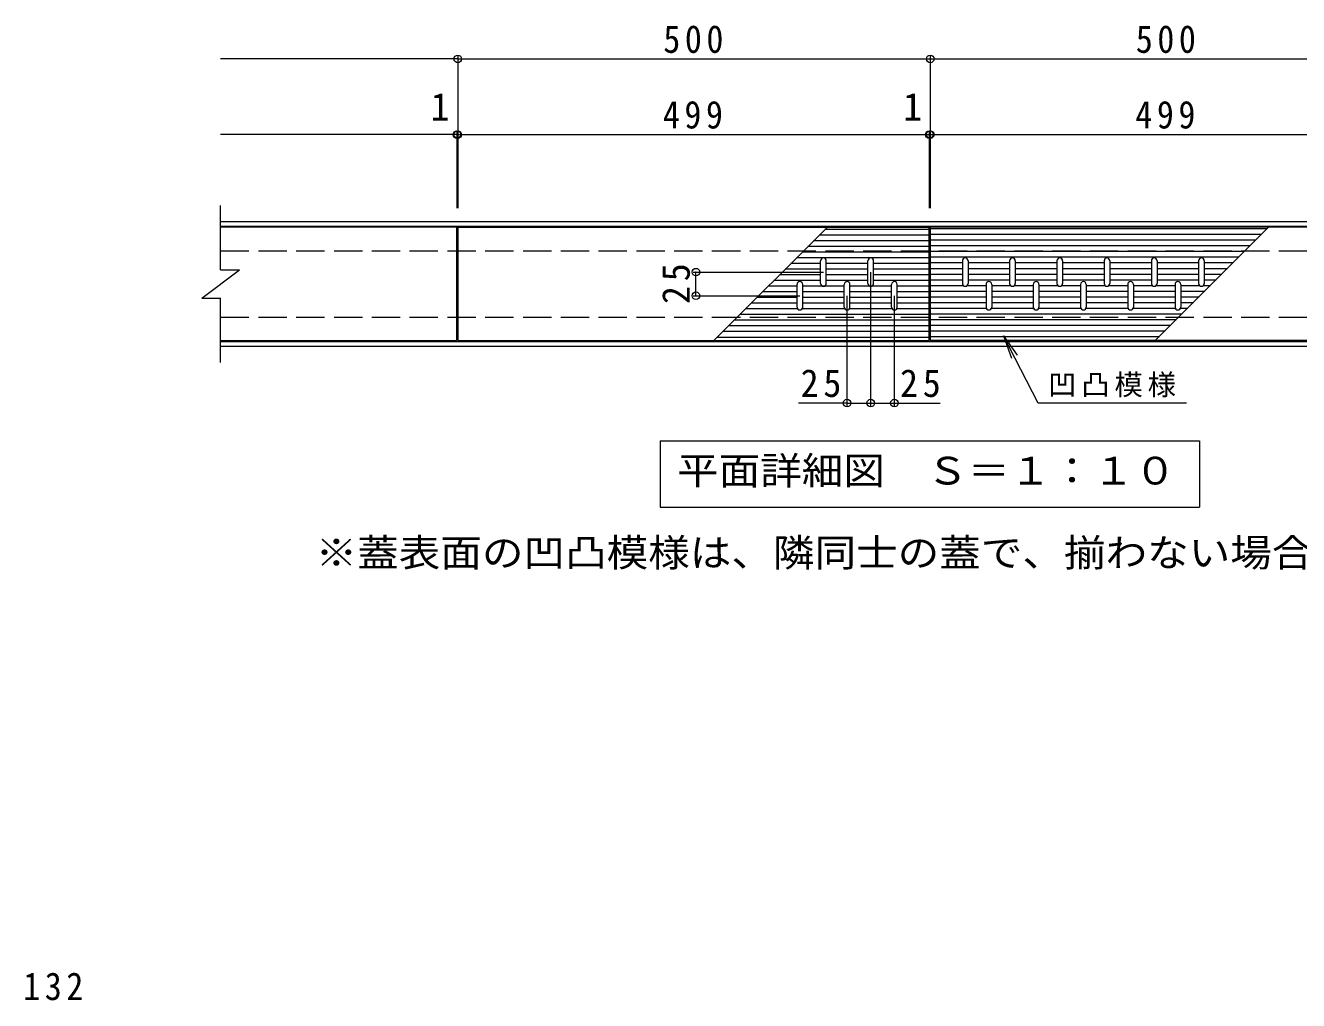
# Model space of a CAD drawing. Units: millimetres on the paper, enlarged 2 times, with parts at other scales. Extents: x -313 to 322, y -274 to 219.
# Drawn here: x -191.5 to 77.9, y 13.1 to 219.4 of the extents above; entities that cross this region are included whole.
import ezdxf
from ezdxf.enums import TextEntityAlignment as Align

# ---------------------------------------------------------------- set-up
doc = ezdxf.new("R2010")
doc.units = ezdxf.units.MM
doc.header["$LTSCALE"] = 2
doc.header["$PDMODE"] = 32
doc.header["$PDSIZE"] = 1.6
doc.linetypes.add('DASHED3', pattern=[4, 3, -1])
for name, color, linetype, lineweight in [('C-1', 2, 'Continuous', 9), ('C-2', 3, 'Continuous', 9), ('C-4', 7, 'Continuous', 9), ('C-5', 7, 'Continuous', 9), ('C-9', 6, 'Continuous', 9), ('D-4', 7, 'Continuous', 9)]:
    doc.layers.add(name, color=color, linetype=linetype, lineweight=lineweight)
doc.styles.add('ＭＳ ゴシック', font='')
doc.styles.get('ＭＳ ゴシック').set_extended_font_data('MS Gothic')

msp = doc.modelspace()

# ---------------------------------------------------------------- linework, layer by layer
at = {"layer": 'C-1'}
for p, q in [((-150.2, 177.915), (150, 177.915)), ((-150.2, 176.915), (150, 176.915)), ((-150.2, 152.515), (150, 152.515)), ((-150.2, 151.515), (150, 151.515))]:
    msp.add_line(p, q, dxfattribs=at)
at = {"layer": 'C-1', "linetype": 'DASHED3'}
for p, q in [((-150.2, 171.715), (150, 171.715)), ((-150.2, 157.715), (150, 157.715))]:
    msp.add_line(p, q, dxfattribs=at)
at = {"layer": 'C-2'}
for p, q in [((-150.2, 167.716), (-150.2, 181.315)), ((-100.2, 176.715), (-150.2, 176.715)), ((-100.2, 152.715), (-100.2, 176.715)), ((-100, 176.715), (-0.2, 176.715)), ((-100, 176.715), (-100, 152.715)), ((-21.786, 176.715), (-45.786, 152.715)), ((-0.2, 152.715), (-0.2, 176.715)), ((99.8, 176.715), (0, 176.715)), ((0, 176.715), (0, 152.715)), ((47.586, 152.715), (71.586, 176.715)), ((-154.2, 161.715), (-146.2, 167.716)), ((-150.2, 167.716), (-146.2, 167.716)), ((-23.2, 164.815), (-23.2, 169.615)), ((-22, 164.815), (-22, 169.615)), ((-13.2, 164.815), (-13.2, 169.615)), ((-12, 164.815), (-12, 169.615)), ((6.8, 169.615), (6.8, 164.815)), ((8, 169.615), (8, 164.815)), ((16.8, 169.615), (16.8, 164.815)), ((18, 169.615), (18, 164.815)), ((26.8, 169.615), (26.8, 164.815)), ((28, 169.615), (28, 164.815)), ((36.8, 169.615), (36.8, 164.815)), ((38, 169.615), (38, 164.815)), ((46.8, 169.615), (46.8, 164.815)), ((48, 169.615), (48, 164.815)), ((56.8, 169.615), (56.8, 164.815)), ((58, 169.615), (58, 164.815)), ((-28.2, 159.815), (-28.2, 164.615)), ((-27, 159.815), (-27, 164.615)), ((-18.2, 159.815), (-18.2, 164.615)), ((-17, 159.815), (-17, 164.615)), ((-8.2, 159.815), (-8.2, 164.615)), ((-7, 159.815), (-7, 164.615)), ((11.8, 164.615), (11.8, 159.815)), ((13, 164.615), (13, 159.815)), ((21.8, 164.615), (21.8, 159.815)), ((23, 164.615), (23, 159.815)), ((31.8, 164.615), (31.8, 159.815)), ((33, 164.615), (33, 159.815)), ((41.8, 164.615), (41.8, 159.815)), ((43, 164.615), (43, 159.815)), ((51.8, 164.615), (51.8, 159.815)), ((53, 164.615), (53, 159.815)), ((-154.2, 161.715), (-150.2, 161.715)), ((-150.2, 148.115), (-150.2, 161.715)), ((-150.2, 152.715), (-100.2, 152.715)), ((-100, 152.715), (-0.2, 152.715)), ((99.8, 152.715), (0, 152.715))]:
    msp.add_line(p, q, dxfattribs=at)
for centre, start, end in [((-22.6, 169.615), 0, 180), ((-12.6, 169.615), 0, 180), ((7.4, 169.615), 0, 180), ((17.4, 169.615), 0, 180), ((27.4, 169.615), 0, 180), ((37.4, 169.615), 0, 180), ((47.4, 169.615), 0, 180), ((57.4, 169.615), 0, 180), ((-27.6, 164.615), 0, 180), ((-22.6, 164.815), 180, 0), ((-17.6, 164.615), 0, 180), ((-12.6, 164.815), 180, 0), ((-7.6, 164.615), 0, 180), ((7.4, 164.815), 180, 0), ((12.4, 164.615), 0, 180), ((17.4, 164.815), 180, 0), ((22.4, 164.615), 0, 180), ((27.4, 164.815), 180, 0), ((32.4, 164.615), 0, 180), ((37.4, 164.815), 180, 0), ((42.4, 164.615), 0, 180), ((47.4, 164.815), 180, 0), ((52.4, 164.615), 0, 180), ((57.4, 164.815), 180, 0), ((-27.6, 159.815), 180, 0), ((-17.6, 159.815), 180, 0), ((-7.6, 159.815), 180, 0), ((12.4, 159.815), 180, 0), ((22.4, 159.815), 180, 0), ((32.4, 159.815), 180, 0), ((42.4, 159.815), 180, 0), ((52.4, 159.815), 180, 0)]:
    msp.add_arc(centre, 0.6, start, end, dxfattribs=at)
at = {"layer": 'C-4'}
for p, q in [((-100, 212.915), (-100, 180.715)), ((0, 212.915), (0, 180.715)), ((-100, 212.315), (-150.2, 212.315)), ((-100, 212.315), (0, 212.315)), ((0, 212.315), (100, 212.315)), ((-100.2, 196.915), (-100.2, 180.715)), ((-0.2, 196.915), (-0.2, 180.715)), ((-100.2, 196.315), (-150.2, 196.315)), ((-100, 196.315), (-100.2, 196.315)), ((-100, 196.315), (-0.2, 196.315)), ((-0.2, 196.315), (0, 196.315)), ((0, 196.315), (99.8, 196.315)), ((-50.213, 167.215), (-22.6, 167.215)), ((-49.613, 162.215), (-49.613, 167.215)), ((-12.6, 138.915), (-12.6, 167.215)), ((-50.213, 162.215), (-27.6, 162.215)), ((-17.6, 138.915), (-17.6, 162.215)), ((-7.6, 138.915), (-7.6, 162.215)), ((-17.6, 139.515), (-27.862, 139.515)), ((-7.6, 139.515), (2.09, 139.515))]:
    msp.add_line(p, q, dxfattribs=at)
msp.add_lwpolyline([(-17.6, 139.515), (-12.6, 139.515), (-7.6, 139.515)], dxfattribs=at)
for p in [(-100, 212.315), (0, 212.315), (-100.2, 196.315), (-100, 196.315), (-0.2, 196.315), (0, 196.315), (-49.613, 167.215), (-49.613, 162.215), (-17.6, 139.515), (-12.6, 139.515), (-7.6, 139.515)]:
    msp.add_point(p, dxfattribs=at)
at = {"layer": 'C-5'}
for p, q in [((15.526, 153.744), (18.374, 149.635)), ((15.526, 153.744), (17.213, 149.037)), ((22.846, 139.515), (15.526, 153.744)), ((54.199, 139.515), (22.846, 139.515)), ((-57.2, 131.515), (57, 131.515)), ((57, 131.515), (57, 117.515))]:
    msp.add_line(p, q, dxfattribs=at)
msp.add_lwpolyline([(-57.2, 131.515), (-57.2, 117.515), (57, 117.515)], dxfattribs=at)
at = {"layer": 'C-9'}
for p, q in [((-0.2, 176.215), (-22.286, 176.215)), ((0, 176.415), (71.286, 176.415)), ((0, 175.215), (70.086, 175.215)), ((-0.2, 172.615), (-25.886, 172.615)), ((-0.2, 173.815), (-24.686, 173.815)), ((-0.2, 175.015), (-23.486, 175.015)), ((0, 174.015), (68.886, 174.015)), ((0, 172.815), (67.686, 172.815)), ((-0.2, 170.215), (-28.286, 170.215)), ((-0.2, 171.415), (-27.086, 171.415)), ((0, 171.615), (66.486, 171.615)), ((0, 170.415), (65.286, 170.415)), ((-23.2, 167.815), (-30.686, 167.815)), ((-23.2, 169.015), (-29.486, 169.015)), ((-13.2, 169.015), (-22, 169.015)), ((-13.2, 167.815), (-22, 167.815)), ((-0.2, 169.015), (-12, 169.015)), ((-0.2, 167.815), (-12, 167.815)), ((0, 169.215), (6.8, 169.215)), ((0, 168.015), (6.8, 168.015)), ((8, 169.215), (16.8, 169.215)), ((8, 168.015), (16.8, 168.015)), ((18, 169.215), (26.8, 169.215)), ((18, 168.015), (26.8, 168.015)), ((28, 169.215), (36.8, 169.215)), ((28, 168.015), (36.8, 168.015)), ((38, 169.215), (46.8, 169.215)), ((38, 168.015), (46.8, 168.015)), ((48, 169.215), (56.8, 169.215)), ((48, 168.015), (56.8, 168.015)), ((58, 169.215), (64.086, 169.215)), ((58, 168.015), (62.886, 168.015)), ((-23.2, 165.415), (-33.086, 165.415)), ((-23.2, 166.615), (-31.886, 166.615)), ((-13.2, 166.615), (-22, 166.615)), ((-13.2, 165.415), (-22, 165.415)), ((-0.2, 166.615), (-12, 166.615)), ((-0.2, 165.415), (-12, 165.415)), ((0, 166.815), (6.8, 166.815)), ((0, 165.615), (6.8, 165.615)), ((0, 164.415), (6.953, 164.415)), ((7.847, 164.415), (11.8, 164.415)), ((8, 166.815), (16.8, 166.815)), ((8, 165.615), (16.8, 165.615)), ((13, 164.415), (16.953, 164.415)), ((17.847, 164.415), (21.8, 164.415)), ((18, 166.815), (26.8, 166.815)), ((18, 165.615), (26.8, 165.615)), ((23, 164.415), (26.953, 164.415)), ((27.847, 164.415), (31.8, 164.415)), ((28, 166.815), (36.8, 166.815)), ((28, 165.615), (36.8, 165.615)), ((33, 164.415), (36.953, 164.415)), ((37.847, 164.415), (41.8, 164.415)), ((38, 166.815), (46.8, 166.815)), ((38, 165.615), (46.8, 165.615)), ((43, 164.415), (46.953, 164.415)), ((47.847, 164.415), (51.8, 164.415)), ((48, 166.815), (56.8, 166.815)), ((48, 165.615), (56.8, 165.615)), ((53, 164.415), (56.953, 164.415)), ((57.847, 164.415), (59.286, 164.415)), ((58, 166.815), (61.686, 166.815)), ((58, 165.615), (60.486, 165.615)), ((-28.2, 161.815), (-36.686, 161.815)), ((-28.2, 163.015), (-35.486, 163.015)), ((-28.2, 164.215), (-34.286, 164.215)), ((-18.2, 164.215), (-27, 164.215)), ((-18.2, 163.015), (-27, 163.015)), ((-18.2, 161.815), (-27, 161.815)), ((-8.2, 164.215), (-17, 164.215)), ((-8.2, 163.015), (-17, 163.015)), ((-8.2, 161.815), (-17, 161.815)), ((-0.2, 164.215), (-7, 164.215)), ((-0.2, 163.015), (-7, 163.015)), ((-0.2, 161.815), (-7, 161.815)), ((0, 163.215), (11.8, 163.215)), ((0, 162.015), (11.8, 162.015)), ((13, 163.215), (21.8, 163.215)), ((13, 162.015), (21.8, 162.015)), ((23, 163.215), (31.8, 163.215)), ((23, 162.015), (31.8, 162.015)), ((33, 163.215), (41.8, 163.215)), ((33, 162.015), (41.8, 162.015)), ((43, 163.215), (51.8, 163.215)), ((43, 162.015), (51.8, 162.015)), ((53, 163.215), (58.086, 163.215)), ((53, 162.015), (56.886, 162.015)), ((-28.047, 159.415), (-39.086, 159.415)), ((-28.2, 160.615), (-37.886, 160.615)), ((-18.047, 159.415), (-27.153, 159.415)), ((-18.2, 160.615), (-27, 160.615)), ((-8.047, 159.415), (-17.153, 159.415)), ((-8.2, 160.615), (-17, 160.615)), ((-0.2, 159.415), (-7.153, 159.415)), ((-0.2, 160.615), (-7, 160.615)), ((0, 160.815), (11.8, 160.815)), ((0, 159.615), (11.834, 159.615)), ((12.966, 159.615), (21.834, 159.615)), ((13, 160.815), (21.8, 160.815)), ((22.966, 159.615), (31.834, 159.615)), ((23, 160.815), (31.8, 160.815)), ((32.966, 159.615), (41.834, 159.615)), ((33, 160.815), (41.8, 160.815)), ((42.966, 159.615), (51.834, 159.615)), ((43, 160.815), (51.8, 160.815)), ((52.966, 159.615), (54.486, 159.615)), ((53, 160.815), (55.686, 160.815)), ((-0.2, 157.015), (-41.486, 157.015)), ((-0.2, 158.215), (-40.286, 158.215)), ((0, 158.415), (53.286, 158.415)), ((0, 157.215), (52.086, 157.215)), ((-0.2, 154.615), (-43.886, 154.615)), ((-0.2, 155.815), (-42.686, 155.815)), ((0, 156.015), (50.886, 156.015)), ((0, 154.815), (49.686, 154.815)), ((0, 153.615), (48.486, 153.615)), ((-0.2, 153.415), (-45.086, 153.415))]:
    msp.add_line(p, q, dxfattribs=at)

# ---------------------------------------------------------------- texts
at = {"layer": 'C-4', "color": 2, "style": 'ＭＳ ゴシック'}
for p in [(-105.741, 197.515), (-5.741, 197.515)]:
    msp.add_text('1', height=5.865, dxfattribs=at).set_placement(p, align=Align.BOTTOM_LEFT)
at = {"layer": 'C-4', "color": 2, "char_height": 5.865, "attachment_point": 7, "style": 'ＭＳ ゴシック'}
for s, insert in [('\\T1.27;\\W0.9;500', (-56.5, 213.515)), ('\\T1.27;\\W0.9;500', (43.5, 213.515)), ('\\T1.27;\\W0.9;499', (-56.6, 197.515)), ('\\T1.27;\\W0.9;499', (43.4, 197.515)), ('\\T1.27;\\W0.95;25', (-27.437, 140.715)), ('\\T1.27;\\W0.95;25', (-6.398, 140.715))]:
    msp.add_mtext(s, dxfattribs=dict(at, insert=insert))
at = {"layer": 'C-4', "color": 2, "insert": (-50.813, 160.465), "char_height": 5.865, "attachment_point": 7, "rotation": 90, "style": 'ＭＳ ゴシック'}
msp.add_mtext('\\T1.27;\\W0.95;25', dxfattribs=at)
at = {"layer": 'C-5', "color": 2, "style": 'ＭＳ ゴシック', "width": 1.1}
for s, p in [('平面詳細図\u3000Ｓ＝１：１０', (-53.6, 120.515)), ('※蓋表面の凹凸模様は、隣同士の蓋で、揃わない場合があります', (-130.1, 103.159))]:
    msp.add_text(s, height=5.865, dxfattribs=at).set_placement(p, align=Align.BOTTOM_LEFT)
at = {"layer": 'C-5', "insert": (24.942, 140.718), "char_height": 4.399, "attachment_point": 7, "style": 'ＭＳ ゴシック'}
msp.add_mtext('\\T1.17;凹凸模様', dxfattribs=at)
at = {"layer": 'D-4', "color": 2, "insert": (-191.974, 13.087), "char_height": 5.865, "attachment_point": 7, "style": 'ＭＳ ゴシック'}
msp.add_mtext('\\T1.27;\\W0.9;132', dxfattribs=at)

doc.saveas('drawing.dxf')
